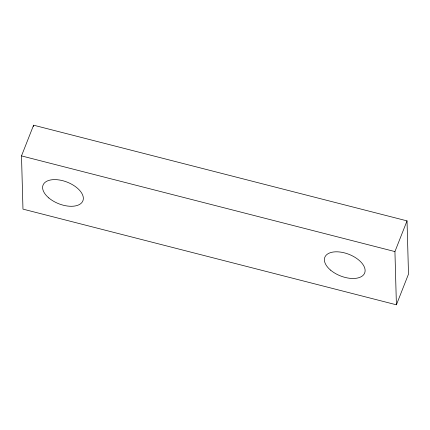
<?xml version="1.0" encoding="UTF-8"?>
<svg xmlns="http://www.w3.org/2000/svg" width="430" height="430" viewBox="0 0 430 430"><rect width="100%" height="100%" fill="white"/><g stroke="black" fill="none" stroke-linecap="round" stroke-linejoin="round"><path stroke-width="0.64" d="M21.5 155.902L33.594 125.194L407.027 220.88L408.5 274.098L396.406 304.805L22.973 209.12L21.5 155.902L394.933 251.582L396.406 304.805M394.933 251.582L407.027 220.88M33.594 125.194L33.631 126.528M330.584 270.137A21.414 11.599 21.5 0 0 364.511 273.367A21.414 11.599 21.5 0 0 339.146 251.932A21.414 11.599 21.5 0 0 330.584 270.137M48.81 197.94A21.414 11.599 21.5 0 0 82.737 201.17A21.414 11.599 21.5 0 0 57.373 179.735A21.414 11.599 21.5 0 0 48.81 197.94"/></g></svg>
